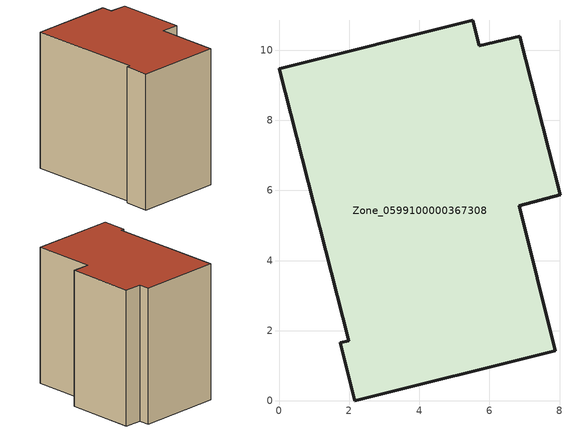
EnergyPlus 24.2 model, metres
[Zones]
Zone_0599100000367308
 floor ground (C_G): 1.75,1.65 2,1.71 0,9.47 5.52,10.86 5.7,10.13 6.86,10.39 8.01,5.88 6.84,5.57 7.88,1.43 2.17,0 z0
 wall outside (C_F): 2,1.71 1.75,1.65 2.17,0 7.88,1.43 6.84,5.57 8.01,5.88 6.86,10.39 5.7,10.13 5.52,10.86 0,9.47 2,1.71 z0:9.41
 roof outside (C_R): 6.86,10.39 5.7,10.13 5.52,10.86 0,9.47 2,1.71 1.75,1.65 2.17,0 7.88,1.43 6.84,5.57 8.01,5.88 z9.41
[BUILDING]
Pand.0599100000367308: North Axis=0; Terrain=City; Loads Convergence Tolerance Value=0.04; Temperature Convergence Tolerance Value=0.4; Solar Distribution=FullExterior; Maximum Number of Warmup Days=25; Minimum Number of Warmup Days=1
[Site:Location]
Rotterdam.The.Hague.AP_ZH_NLD Design_Conditions: Latitude=51.96; Longitude=4.45; Time Zone=1; Elevation=-4.5
[SITE:GROUNDTEMPERATURE:BUILDINGSURFACE]
18, 18, 18, 18, 18, 18, 18, 18, 18, 18, 18, 18
[MATERIAL] Thermal Absorptance=0.9; Solar Absorptance=0.7; Visible Absorptance=0.7
Name | Roughness | Thickness | Conductivity | Density | Specific Heat
G.TC.1992-2005 | MediumSmooth | 0.15 | 0.06 | 540 | 1210
F.TC.1992-2005 | Rough | 0.3 | 0.12 | 1920 | 840
R.TC.1992-2005 | MediumRough | 0.2 | 0.08 | 1500 | 1000
[CONSTRUCTION]
C_G: G.TC.1992-2005
C_F: F.TC.1992-2005
C_R: R.TC.1992-2005
[ZONE]
Zone_0599100000367308: Type=1; Multiplier=1; Ceiling Height=Autocalculate; Volume=Autocalculate; Floor Area=autocalculate; Part of Total Floor Area=Yes
[ZONEINFILTRATION:DESIGNFLOWRATE]
Infil_Zone_0599100000367308: Zone or ZoneList or Space or SpaceList=Zone_0599100000367308; Schedule=AlwaysOn; Design Flow Rate Calculation Method=Flow/Area; Flow Rate per Floor Area=0.0015; Constant Term Coefficient=1; Temperature Term Coefficient=0; Velocity Term Coefficient=0; Velocity Squared Term Coefficient=0
[HVACTEMPLATE:ZONE:IDEALLOADSAIRSYSTEM]
Zone_0599100000367308: Maximum Heating Supply Air Temperature=50; Minimum Cooling Supply Air Temperature=13; Maximum Heating Supply Air Humidity Ratio=0.0156; Minimum Cooling Supply Air Humidity Ratio=0.0077; Heating Limit=NoLimit; Cooling Limit=NoLimit; Dehumidification Control Type=ConstantSensibleHeatRatio; Cooling Sensible Heat Ratio=0.7; Dehumidification Setpoint=60; Humidification Control Type=None; Humidification Setpoint=30; Outdoor Air Method=None; Outdoor Air Flow Rate per Person=0.00944; Outdoor Air Flow Rate per Zone Floor Area=0; Outdoor Air Flow Rate per Zone=0; Demand Controlled Ventilation Type=None; Outdoor Air Economizer Type=NoEconomizer; Heat Recovery Type=None; Sensible Heat Recovery Effectiveness=0.7; Latent Heat Recovery Effectiveness=0.65
[ZONECONTROL:THERMOSTAT]
ThermostatControl_Zone_0599100000367308: Zone or ZoneList=Zone_0599100000367308; Control Type Schedule=DualSetpointControlType; Control 1=Thermostat_Zone_0599100000367308; Temperature Difference Between Cutout And Setpoint=0
[THERMOSTATSETPOINT:DUALSETPOINT]
Thermostat_Zone_0599100000367308: Heating Setpoint Temperature Schedule=HeatingSetpoint_Zone_0599100000367308; Cooling Setpoint Temperature Schedule=CoolingSetpoint_Zone_0599100000367308
[SCHEDULE:COMPACT]
HeatingSetpoint_Zone_0599100000367308: Through: 12/31, For: AllDays, Until: 24:00, 21
CoolingSetpoint_Zone_0599100000367308: Through: 12/31, For: AllDays, Until: 24:00, 24
DualSetpointControlType: Through: 12/31, For: AllDays, Until: 24:00, 4
AlwaysOn: Through: 12/31, For: AllDays, Until: 24:00, 1
